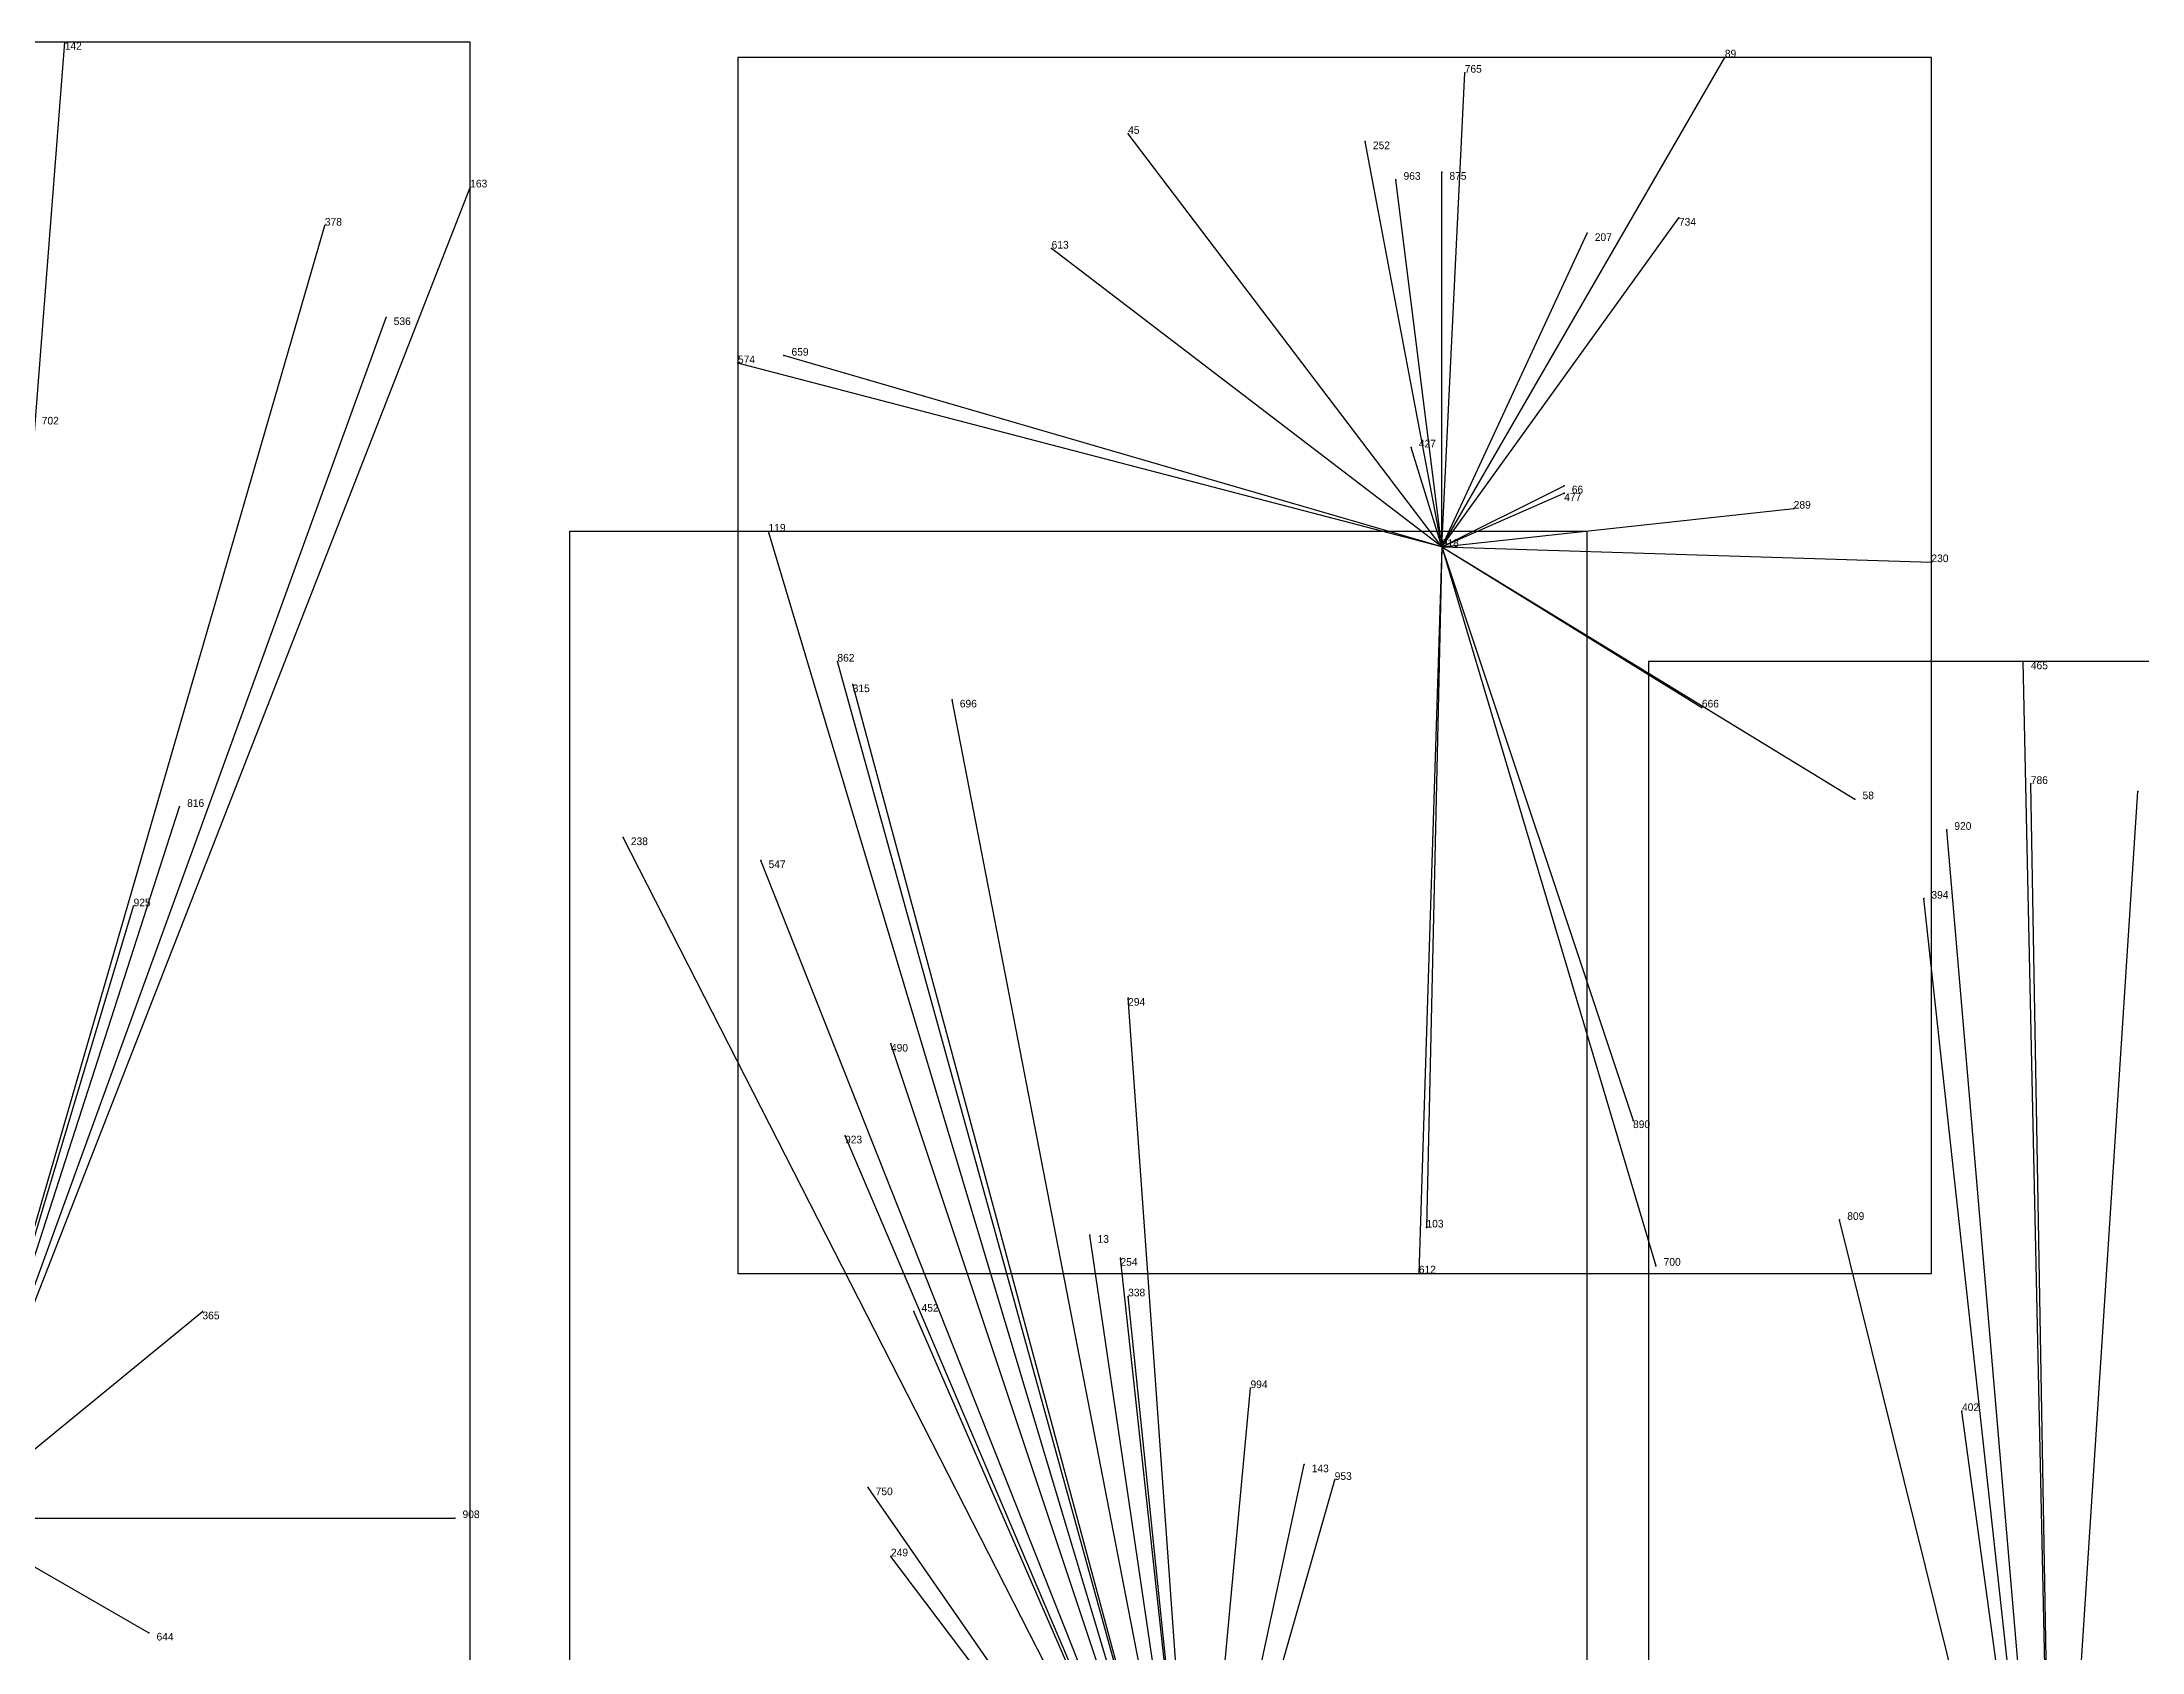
# Model space of a CAD drawing. Extents: x 0 to 1, y 0 to 1.
# Drawn here: x 0.348 to 0.6225, y 0.7875 to 0.998 of the extents above; entities that cross this region are included whole.
import ezdxf

# ---------------------------------------------------------------- set-up
doc = ezdxf.new("R2010")
doc.units = 0
for name, color, linetype in [('Clients', 3, 'CONTINUOUS'), ('Facilities', 3, 'CONTINUOUS'), ('Facilities_lines', 3, 'CONTINUOUS'), ('Min_max_boxes', 1, 'CONTINUOUS'), ('Normals', 1, 'CONTINUOUS'), ('Source_points', 5, 'CONTINUOUS'), ('Text', 3, 'CONTINUOUS')]:
    doc.layers.add(name, color=color, linetype=linetype)

msp = doc.modelspace()

# ---------------------------------------------------------------- linework, layer by layer
at = {"layer": 'Clients', "color": 5}
for p in [(0.351, 0.998), (0.534, 0.994), (0.568, 0.996), (0.49, 0.986), (0.521, 0.985), (0.525, 0.98), (0.531, 0.981), (0.404, 0.979), (0.562, 0.975), (0.385, 0.974), (0.55, 0.973), (0.48, 0.971), (0.393, 0.962), (0.439, 0.956), (0.445, 0.957), (0.527, 0.945), (0.547, 0.94), (0.547, 0.939), (0.577, 0.937), (0.443, 0.934), (0.595, 0.93), (0.452, 0.917), (0.607, 0.917), (0.454, 0.914), (0.467, 0.912), (0.565, 0.911), (0.608, 0.901), (0.366, 0.898), (0.585, 0.899), (0.622, 0.9), (0.597, 0.895), (0.424, 0.894), (0.442, 0.891), (0.36, 0.885), (0.594, 0.886), (0.49, 0.873), (0.459, 0.867), (0.556, 0.857), (0.453, 0.855), (0.529, 0.843), (0.583, 0.844), (0.485, 0.842), (0.489, 0.839), (0.559, 0.838), (0.528, 0.837), (0.369, 0.832), (0.462, 0.832), (0.49, 0.834), (0.506, 0.822), (0.599, 0.819), (0.513, 0.812), (0.517, 0.81), (0.456, 0.809), (0.402, 0.805), (0.459, 0.8), (0.362, 0.79)]:
    msp.add_point(p, dxfattribs=at)
at = {"layer": 'Facilities', "color": 3}
msp.add_point((0.531, 0.932), dxfattribs=at)
at = {"layer": 'Facilities_lines', "color": 3}
for p, q in [((0.336, 0.805), (0.351, 0.998)), ((0.531, 0.932), (0.568, 0.996)), ((0.531, 0.932), (0.534, 0.994)), ((0.531, 0.932), (0.49, 0.986)), ((0.531, 0.932), (0.521, 0.985)), ((0.531, 0.932), (0.525, 0.98)), ((0.531, 0.932), (0.531, 0.981)), ((0.336, 0.805), (0.404, 0.979)), ((0.531, 0.932), (0.562, 0.975)), ((0.336, 0.805), (0.385, 0.974)), ((0.531, 0.932), (0.55, 0.973)), ((0.531, 0.932), (0.48, 0.971)), ((0.336, 0.805), (0.393, 0.962)), ((0.531, 0.932), (0.439, 0.956)), ((0.531, 0.932), (0.445, 0.957)), ((0.531, 0.932), (0.527, 0.945)), ((0.531, 0.932), (0.547, 0.94)), ((0.531, 0.932), (0.547, 0.939)), ((0.531, 0.932), (0.577, 0.937)), ((0.499, 0.747), (0.443, 0.934)), ((0.531, 0.932), (0.528, 0.837)), ((0.531, 0.932), (0.529, 0.843)), ((0.531, 0.932), (0.556, 0.857)), ((0.531, 0.932), (0.585, 0.899)), ((0.531, 0.932), (0.595, 0.93)), ((0.531, 0.932), (0.565, 0.911)), ((0.531, 0.932), (0.559, 0.838)), ((0.499, 0.747), (0.452, 0.917)), ((0.611, 0.731), (0.607, 0.917)), ((0.499, 0.747), (0.454, 0.914)), ((0.499, 0.747), (0.467, 0.912)), ((0.611, 0.731), (0.608, 0.901)), ((0.336, 0.805), (0.366, 0.898)), ((0.611, 0.731), (0.622, 0.9)), ((0.611, 0.731), (0.597, 0.895)), ((0.499, 0.747), (0.424, 0.894)), ((0.499, 0.747), (0.442, 0.891)), ((0.336, 0.805), (0.36, 0.885)), ((0.611, 0.731), (0.594, 0.886)), ((0.499, 0.747), (0.49, 0.873)), ((0.499, 0.747), (0.459, 0.867)), ((0.499, 0.747), (0.453, 0.855)), ((0.611, 0.731), (0.583, 0.844)), ((0.499, 0.747), (0.485, 0.842)), ((0.499, 0.747), (0.489, 0.839)), ((0.336, 0.805), (0.369, 0.832)), ((0.499, 0.747), (0.462, 0.832)), ((0.499, 0.747), (0.49, 0.834)), ((0.499, 0.747), (0.506, 0.822)), ((0.611, 0.731), (0.599, 0.819)), ((0.499, 0.747), (0.513, 0.812)), ((0.499, 0.747), (0.517, 0.81)), ((0.499, 0.747), (0.456, 0.809)), ((0.336, 0.805), (0.362, 0.79)), ((0.336, 0.805), (0.402, 0.805)), ((0.499, 0.747), (0.459, 0.8))]:
    msp.add_line(p, q, dxfattribs=at)
at = {"layer": 'Min_max_boxes', "color": 1}
for p, q in [((0.404, 0.998), (0.266, 0.998)), ((0.404, 0.998), (0.266, 0.998)), ((0.404, 0.695), (0.404, 0.998)), ((0.404, 0.695), (0.404, 0.998)), ((0.404, 0.998), (0.404, 0.998)), ((0.595, 0.996), (0.439, 0.996)), ((0.439, 0.996), (0.439, 0.837)), ((0.595, 0.996), (0.439, 0.996)), ((0.439, 0.996), (0.439, 0.837)), ((0.439, 0.996), (0.439, 0.996)), ((0.595, 0.837), (0.595, 0.996)), ((0.595, 0.837), (0.595, 0.996)), ((0.595, 0.996), (0.595, 0.996)), ((0.55, 0.934), (0.417, 0.934)), ((0.417, 0.934), (0.417, 0.504)), ((0.55, 0.934), (0.417, 0.934)), ((0.417, 0.934), (0.417, 0.504)), ((0.417, 0.934), (0.417, 0.934)), ((0.55, 0.504), (0.55, 0.934)), ((0.55, 0.504), (0.55, 0.934)), ((0.55, 0.934), (0.55, 0.934)), ((0.669, 0.917), (0.558, 0.917)), ((0.558, 0.917), (0.558, 0.552)), ((0.669, 0.917), (0.558, 0.917)), ((0.558, 0.917), (0.558, 0.552)), ((0.558, 0.917), (0.558, 0.917)), ((0.439, 0.837), (0.595, 0.837)), ((0.439, 0.837), (0.595, 0.837)), ((0.439, 0.837), (0.439, 0.837)), ((0.595, 0.837), (0.595, 0.837))]:
    msp.add_line(p, q, dxfattribs=at)
at = {"layer": 'Normals', "color": 1}
for p, q in [((0.351, 0.998), (0.351, 0.998, 0.1)), ((0.534, 0.994), (0.534, 0.994, 0.1)), ((0.568, 0.996), (0.568, 0.996, 0.1)), ((0.49, 0.986), (0.49, 0.986, 0.1)), ((0.521, 0.985), (0.521, 0.985, 0.1)), ((0.525, 0.98), (0.525, 0.98, 0.1)), ((0.531, 0.981), (0.531, 0.981, 0.1)), ((0.404, 0.979), (0.404, 0.979, 0.1)), ((0.562, 0.975), (0.562, 0.975, 0.1)), ((0.385, 0.974), (0.385, 0.974, 0.1)), ((0.55, 0.973), (0.55, 0.973, 0.1)), ((0.48, 0.971), (0.48, 0.971, 0.1)), ((0.393, 0.962), (0.393, 0.962, 0.1)), ((0.439, 0.956), (0.439, 0.956, 0.1)), ((0.445, 0.957), (0.445, 0.957, 0.1)), ((0.527, 0.945), (0.527, 0.945, 0.1)), ((0.547, 0.94), (0.547, 0.94, 0.1)), ((0.547, 0.939), (0.547, 0.939, 0.1)), ((0.577, 0.937), (0.577, 0.937, 0.1)), ((0.443, 0.934), (0.443, 0.934, 0.1)), ((0.531, 0.932), (0.531, 0.932, 0.1)), ((0.595, 0.93), (0.595, 0.93, 0.1)), ((0.452, 0.917), (0.452, 0.917, 0.1)), ((0.607, 0.917), (0.607, 0.917, 0.1)), ((0.454, 0.914), (0.454, 0.914, 0.1)), ((0.467, 0.912), (0.467, 0.912, 0.1)), ((0.565, 0.911), (0.565, 0.911, 0.1)), ((0.608, 0.901), (0.608, 0.901, 0.1)), ((0.366, 0.898), (0.366, 0.898, 0.1)), ((0.585, 0.899), (0.585, 0.899, 0.1)), ((0.622, 0.9), (0.622, 0.9, 0.1)), ((0.597, 0.895), (0.597, 0.895, 0.1)), ((0.424, 0.894), (0.424, 0.894, 0.1)), ((0.442, 0.891), (0.442, 0.891, 0.1)), ((0.36, 0.885), (0.36, 0.885, 0.1)), ((0.594, 0.886), (0.594, 0.886, 0.1)), ((0.49, 0.873), (0.49, 0.873, 0.1)), ((0.459, 0.867), (0.459, 0.867, 0.1)), ((0.556, 0.857), (0.556, 0.857, 0.1)), ((0.453, 0.855), (0.453, 0.855, 0.1)), ((0.529, 0.843), (0.529, 0.843, 0.1)), ((0.583, 0.844), (0.583, 0.844, 0.1)), ((0.485, 0.842), (0.485, 0.842, 0.1)), ((0.489, 0.839), (0.489, 0.839, 0.1)), ((0.559, 0.838), (0.559, 0.838, 0.1)), ((0.528, 0.837), (0.528, 0.837, 0.1)), ((0.369, 0.832), (0.369, 0.832, 0.1)), ((0.462, 0.832), (0.462, 0.832, 0.1)), ((0.49, 0.834), (0.49, 0.834, 0.1)), ((0.506, 0.822), (0.506, 0.822, 0.1)), ((0.599, 0.819), (0.599, 0.819, 0.1)), ((0.513, 0.812), (0.513, 0.812, 0.1)), ((0.517, 0.81), (0.517, 0.81, 0.1)), ((0.456, 0.809), (0.456, 0.809, 0.1)), ((0.402, 0.805), (0.402, 0.805, 0.1)), ((0.459, 0.8), (0.459, 0.8, 0.1)), ((0.362, 0.79), (0.362, 0.79, 0.1))]:
    msp.add_line(p, q, dxfattribs=at)
at = {"layer": 'Source_points', "color": 5}
for p in [(0.351, 0.998), (0.534, 0.994), (0.568, 0.996), (0.49, 0.986), (0.521, 0.985), (0.525, 0.98), (0.531, 0.981), (0.404, 0.979), (0.562, 0.975), (0.385, 0.974), (0.55, 0.973), (0.48, 0.971), (0.393, 0.962), (0.439, 0.956), (0.445, 0.957), (0.527, 0.945), (0.547, 0.94), (0.547, 0.939), (0.577, 0.937), (0.443, 0.934), (0.531, 0.932), (0.595, 0.93), (0.452, 0.917), (0.607, 0.917), (0.454, 0.914), (0.467, 0.912), (0.565, 0.911), (0.608, 0.901), (0.366, 0.898), (0.585, 0.899), (0.622, 0.9), (0.597, 0.895), (0.424, 0.894), (0.442, 0.891), (0.36, 0.885), (0.594, 0.886), (0.49, 0.873), (0.459, 0.867), (0.556, 0.857), (0.453, 0.855), (0.529, 0.843), (0.583, 0.844), (0.485, 0.842), (0.489, 0.839), (0.559, 0.838), (0.528, 0.837), (0.369, 0.832), (0.462, 0.832), (0.49, 0.834), (0.506, 0.822), (0.599, 0.819), (0.513, 0.812), (0.517, 0.81), (0.456, 0.809), (0.402, 0.805), (0.459, 0.8), (0.362, 0.79)]:
    msp.add_point(p, dxfattribs=at)

# ---------------------------------------------------------------- texts
at = {"layer": 'Text', "color": 3}
for s, p in [('142', (0.351, 0.997)), ('89', (0.568, 0.996)), ('765', (0.534, 0.994)), ('45', (0.49, 0.986)), ('252', (0.522, 0.984)), ('163', (0.404, 0.979)), ('963', (0.526, 0.98)), ('875', (0.532, 0.98)), ('378', (0.385, 0.974)), ('734', (0.562, 0.974)), ('613', (0.48, 0.971)), ('207', (0.551, 0.972)), ('536', (0.394, 0.961)), ('659', (0.446, 0.957)), ('574', (0.439, 0.956)), ('702', (0.348, 0.948)), ('427', (0.528, 0.945)), ('477', (0.547, 0.938)), ('66', (0.548, 0.939)), ('289', (0.577, 0.937)), ('119', (0.443, 0.934)), ('918', (0.531, 0.932)), ('230', (0.595, 0.93)), ('862', (0.452, 0.917)), ('465', (0.608, 0.916)), ('315', (0.454, 0.913)), ('696', (0.468, 0.911)), ('666', (0.565, 0.911)), ('786', (0.608, 0.901)), ('816', (0.367, 0.898)), ('58', (0.586, 0.899)), ('920', (0.598, 0.895)), ('238', (0.425, 0.893)), ('547', (0.443, 0.89)), ('394', (0.595, 0.886)), ('925', (0.36, 0.885)), ('294', (0.49, 0.872)), ('490', (0.459, 0.866)), ('890', (0.556, 0.856)), ('923', (0.453, 0.854)), ('103', (0.529, 0.843)), ('809', (0.584, 0.844)), ('13', (0.486, 0.841)), ('254', (0.489, 0.838)), ('612', (0.528, 0.837)), ('700', (0.56, 0.838)), ('338', (0.49, 0.834)), ('365', (0.369, 0.831)), ('452', (0.463, 0.832)), ('994', (0.506, 0.822)), ('402', (0.599, 0.819)), ('143', (0.514, 0.811)), ('953', (0.517, 0.81)), ('750', (0.457, 0.808)), ('908', (0.403, 0.805)), ('249', (0.459, 0.8)), ('644', (0.363, 0.789))]:
    msp.add_text(s, height=0.001, dxfattribs=at).set_placement(p)

doc.saveas('drawing.dxf')
